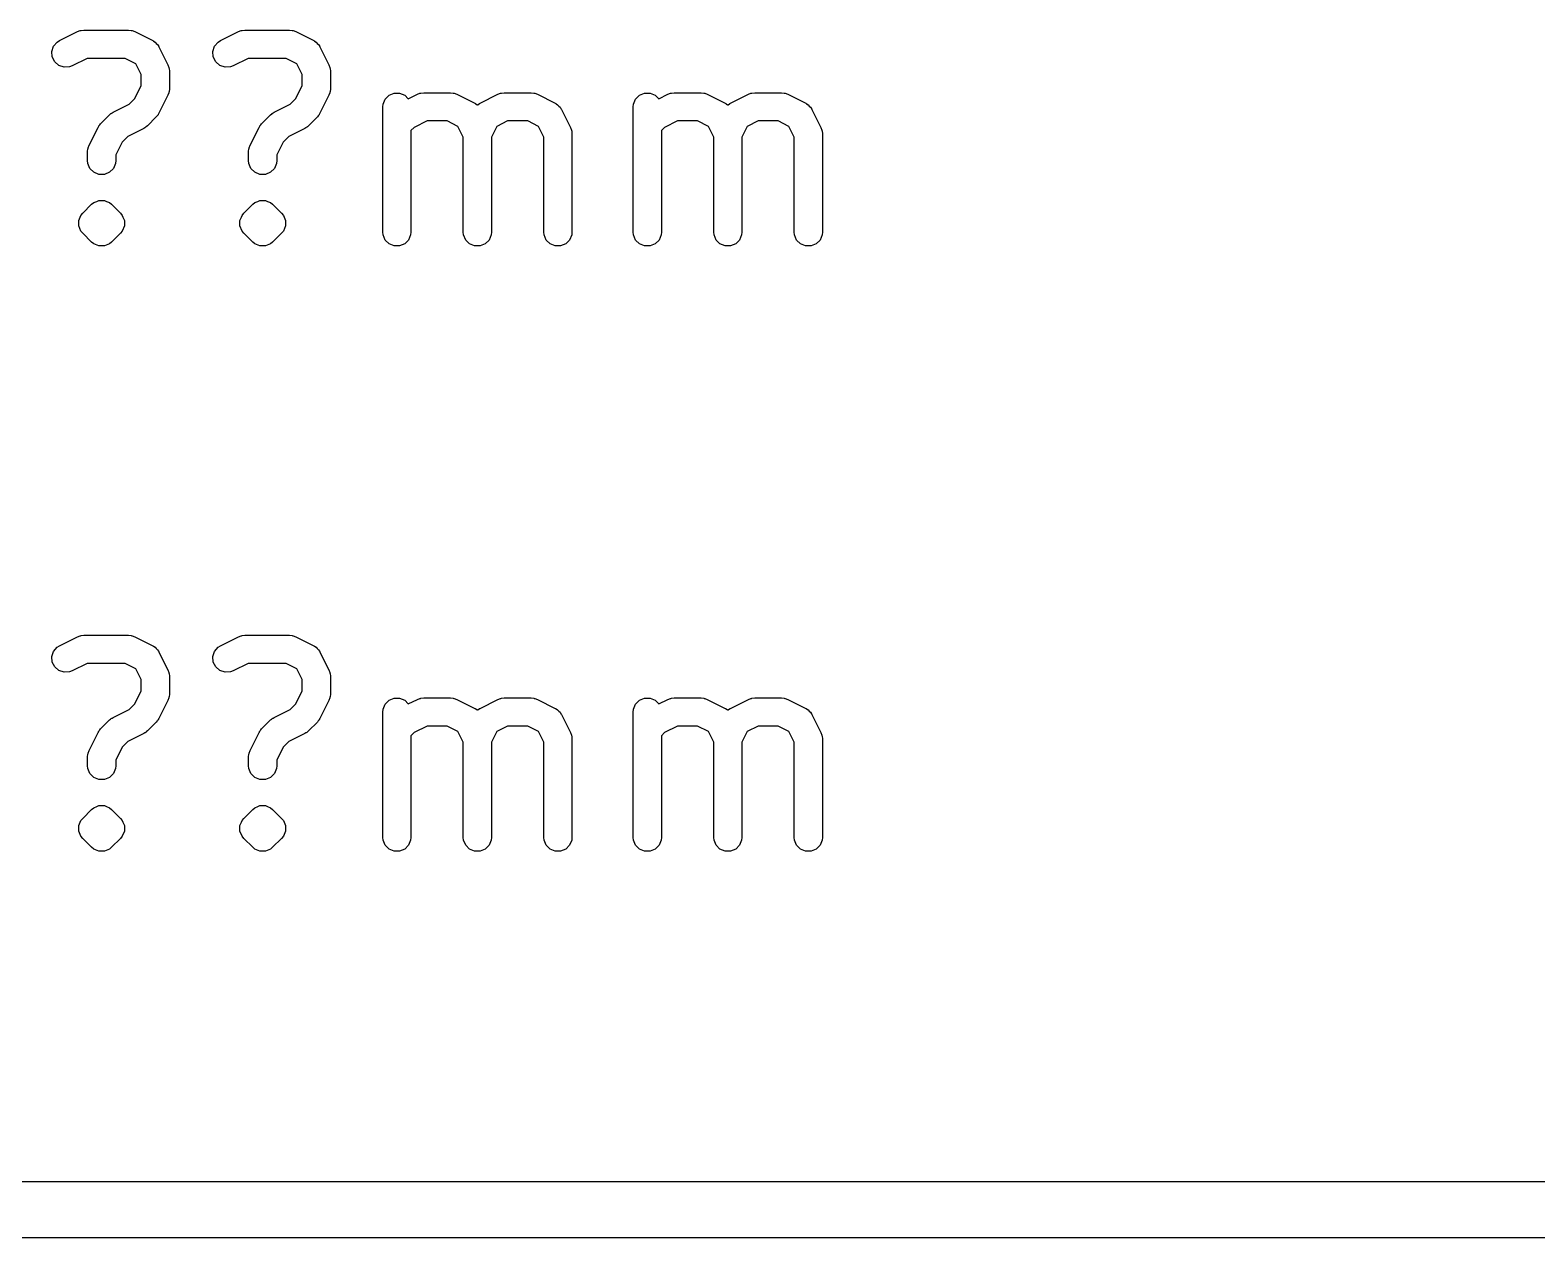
# Model space of a CAD drawing. Extents: x -2.5 to 14, y -2.7 to -1.2.
# Drawn here: x -1.8206 to -1.5049, y -2.6969 to -2.4439 of the extents above; entities that cross this region are included whole.
import ezdxf

# ---------------------------------------------------------------- set-up
doc = ezdxf.new("R2010")
doc.units = 0
doc.header["$MEASUREMENT"] = 0
doc.layers.add('BLACK', color=7, linetype='CONTINUOUS')

msp = doc.modelspace()

# ---------------------------------------------------------------- linework, layer by layer
at = {"layer": 'BLACK', "linetype": 'CONTINUOUS'}
for p, q in [((-1.81071, -2.44417), (-1.81017, -2.44396)), ((-1.81017, -2.44396), (-1.81006, -2.44395)), ((-1.81006, -2.44395), (-1.80996, -2.44391)), ((-1.80996, -2.44391), (-1.80939, -2.44386)), ((-1.80939, -2.44386), (-1.80001, -2.44386)), ((-1.80001, -2.44386), (-1.79944, -2.44391)), ((-1.79944, -2.44391), (-1.79934, -2.44395)), ((-1.79934, -2.44395), (-1.79923, -2.44396)), ((-1.79923, -2.44396), (-1.79869, -2.44417)), ((-1.77696, -2.44417), (-1.77642, -2.44396)), ((-1.77642, -2.44396), (-1.77632, -2.44395)), ((-1.77632, -2.44395), (-1.77622, -2.44391)), ((-1.77622, -2.44391), (-1.77564, -2.44386)), ((-1.77564, -2.44386), (-1.76627, -2.44386)), ((-1.76627, -2.44386), (-1.76569, -2.44391)), ((-1.76569, -2.44391), (-1.76559, -2.44395)), ((-1.76559, -2.44395), (-1.76549, -2.44396)), ((-1.76549, -2.44396), (-1.76495, -2.44417)), ((-1.8157, -2.44722), (-1.81495, -2.44635)), ((-1.81495, -2.44635), (-1.81446, -2.44604)), ((-1.81446, -2.44604), (-1.81071, -2.44417)), ((-1.79869, -2.44417), (-1.79494, -2.44604)), ((-1.79494, -2.44604), (-1.79485, -2.4461)), ((-1.79485, -2.4461), (-1.7948, -2.44612)), ((-1.7948, -2.44612), (-1.79475, -2.44617)), ((-1.79475, -2.44617), (-1.79445, -2.44635)), ((-1.79445, -2.44635), (-1.79421, -2.44663)), ((-1.79421, -2.44663), (-1.79393, -2.44687)), ((-1.79393, -2.44687), (-1.79375, -2.44716)), ((-1.79375, -2.44716), (-1.7937, -2.44722)), ((-1.78196, -2.44722), (-1.7812, -2.44635)), ((-1.7812, -2.44635), (-1.78071, -2.44604)), ((-1.78071, -2.44604), (-1.77696, -2.44417)), ((-1.76495, -2.44417), (-1.7612, -2.44604)), ((-1.7612, -2.44604), (-1.7611, -2.4461)), ((-1.7611, -2.4461), (-1.76106, -2.44612)), ((-1.76106, -2.44612), (-1.761, -2.44617)), ((-1.761, -2.44617), (-1.76071, -2.44635)), ((-1.76071, -2.44635), (-1.76047, -2.44663)), ((-1.76047, -2.44663), (-1.76019, -2.44687)), ((-1.76019, -2.44687), (-1.76, -2.44716)), ((-1.76, -2.44716), (-1.75995, -2.44722)), ((-1.81607, -2.44831), (-1.8157, -2.44722)), ((-1.81599, -2.44946), (-1.81607, -2.44831)), ((-1.81547, -2.45049), (-1.81599, -2.44946)), ((-1.80869, -2.44976), (-1.81182, -2.45132)), ((-1.80071, -2.44976), (-1.80869, -2.44976)), ((-1.79847, -2.45088), (-1.80071, -2.44976)), ((-1.7937, -2.44722), (-1.79368, -2.44727)), ((-1.79368, -2.44727), (-1.79362, -2.44736)), ((-1.79362, -2.44736), (-1.79175, -2.45111)), ((-1.78232, -2.44831), (-1.78196, -2.44722)), ((-1.78224, -2.44946), (-1.78232, -2.44831)), ((-1.78172, -2.45049), (-1.78224, -2.44946)), ((-1.77495, -2.44976), (-1.77807, -2.45132)), ((-1.76697, -2.44976), (-1.77495, -2.44976)), ((-1.76472, -2.45088), (-1.76697, -2.44976)), ((-1.75995, -2.44722), (-1.75994, -2.44727)), ((-1.75994, -2.44727), (-1.75988, -2.44736)), ((-1.75988, -2.44736), (-1.758, -2.45111)), ((-1.8146, -2.45125), (-1.81547, -2.45049)), ((-1.81351, -2.45161), (-1.8146, -2.45125)), ((-1.81236, -2.45153), (-1.81351, -2.45161)), ((-1.81182, -2.45132), (-1.81236, -2.45153)), ((-1.79734, -2.45313), (-1.79847, -2.45088)), ((-1.79734, -2.45548), (-1.79734, -2.45313)), ((-1.79175, -2.45111), (-1.79154, -2.45165)), ((-1.79154, -2.45165), (-1.79153, -2.45176)), ((-1.79153, -2.45176), (-1.79149, -2.45186)), ((-1.79149, -2.45186), (-1.79144, -2.45243)), ((-1.79144, -2.45243), (-1.79144, -2.45618)), ((-1.78085, -2.45125), (-1.78172, -2.45049)), ((-1.77976, -2.45161), (-1.78085, -2.45125)), ((-1.77861, -2.45153), (-1.77976, -2.45161)), ((-1.77807, -2.45132), (-1.77861, -2.45153)), ((-1.7636, -2.45313), (-1.76472, -2.45088)), ((-1.7636, -2.45548), (-1.7636, -2.45313)), ((-1.758, -2.45111), (-1.7578, -2.45165)), ((-1.7578, -2.45165), (-1.75779, -2.45176)), ((-1.75779, -2.45176), (-1.75775, -2.45186)), ((-1.75775, -2.45186), (-1.75769, -2.45243)), ((-1.75769, -2.45243), (-1.75769, -2.45618)), ((-1.79869, -2.45818), (-1.79734, -2.45548)), ((-1.79144, -2.45618), (-1.79149, -2.45676)), ((-1.76495, -2.45818), (-1.7636, -2.45548)), ((-1.75769, -2.45618), (-1.75775, -2.45676)), ((-1.80321, -2.46104), (-1.79989, -2.45938)), ((-1.79989, -2.45938), (-1.79869, -2.45818)), ((-1.79175, -2.4575), (-1.79362, -2.46125)), ((-1.79154, -2.45696), (-1.79175, -2.4575)), ((-1.79153, -2.45686), (-1.79154, -2.45696)), ((-1.79149, -2.45676), (-1.79153, -2.45686)), ((-1.76946, -2.46104), (-1.76614, -2.45938)), ((-1.76614, -2.45938), (-1.76495, -2.45818)), ((-1.758, -2.4575), (-1.75988, -2.46125)), ((-1.7578, -2.45696), (-1.758, -2.4575)), ((-1.75779, -2.45686), (-1.7578, -2.45696)), ((-1.75775, -2.45676), (-1.75779, -2.45686)), ((-1.74672, -2.45993), (-1.74667, -2.45936)), ((-1.74667, -2.45936), (-1.74623, -2.45829)), ((-1.74623, -2.45829), (-1.74541, -2.45748)), ((-1.74541, -2.45748), (-1.74435, -2.45704)), ((-1.74435, -2.45704), (-1.7432, -2.45704)), ((-1.7432, -2.45704), (-1.74213, -2.45748)), ((-1.74213, -2.45748), (-1.74137, -2.45824)), ((-1.74137, -2.45824), (-1.73947, -2.45729)), ((-1.73947, -2.45729), (-1.73893, -2.45708)), ((-1.73893, -2.45708), (-1.73882, -2.45708)), ((-1.73882, -2.45708), (-1.73872, -2.45704)), ((-1.73872, -2.45704), (-1.73815, -2.45698)), ((-1.73815, -2.45698), (-1.73252, -2.45698)), ((-1.73252, -2.45698), (-1.73195, -2.45704)), ((-1.73195, -2.45704), (-1.73185, -2.45708)), ((-1.73185, -2.45708), (-1.73174, -2.45708)), ((-1.73174, -2.45708), (-1.7312, -2.45729)), ((-1.7312, -2.45729), (-1.72745, -2.45917)), ((-1.72745, -2.45917), (-1.72736, -2.45923)), ((-1.72736, -2.45923), (-1.72731, -2.45924)), ((-1.72731, -2.45924), (-1.72725, -2.45929)), ((-1.72725, -2.45929), (-1.72696, -2.45947)), ((-1.72696, -2.45947), (-1.7269, -2.45955)), ((-1.7269, -2.45955), (-1.72683, -2.45947)), ((-1.72683, -2.45947), (-1.72654, -2.45929)), ((-1.72654, -2.45929), (-1.72649, -2.45924)), ((-1.72649, -2.45924), (-1.72644, -2.45923)), ((-1.72644, -2.45923), (-1.72634, -2.45917)), ((-1.72634, -2.45917), (-1.72259, -2.45729)), ((-1.72259, -2.45729), (-1.72205, -2.45708)), ((-1.72205, -2.45708), (-1.72195, -2.45708)), ((-1.72195, -2.45708), (-1.72185, -2.45704)), ((-1.72185, -2.45704), (-1.72127, -2.45698)), ((-1.72127, -2.45698), (-1.71565, -2.45698)), ((-1.71565, -2.45698), (-1.71507, -2.45704)), ((-1.71507, -2.45704), (-1.71498, -2.45708)), ((-1.71498, -2.45708), (-1.71487, -2.45708)), ((-1.71487, -2.45708), (-1.71433, -2.45729)), ((-1.71433, -2.45729), (-1.71058, -2.45917)), ((-1.71058, -2.45917), (-1.71048, -2.45923)), ((-1.71048, -2.45923), (-1.71044, -2.45924)), ((-1.71044, -2.45924), (-1.71038, -2.45929)), ((-1.71038, -2.45929), (-1.71009, -2.45947)), ((-1.71009, -2.45947), (-1.70985, -2.45975)), ((-1.70985, -2.45975), (-1.70957, -2.46)), ((-1.69423, -2.45993), (-1.69417, -2.45936)), ((-1.69417, -2.45936), (-1.69373, -2.45829)), ((-1.69373, -2.45829), (-1.69292, -2.45748)), ((-1.69292, -2.45748), (-1.69185, -2.45704)), ((-1.69185, -2.45704), (-1.6907, -2.45704)), ((-1.6907, -2.45704), (-1.68964, -2.45748)), ((-1.68964, -2.45748), (-1.68887, -2.45824)), ((-1.68887, -2.45824), (-1.68697, -2.45729)), ((-1.68697, -2.45729), (-1.68643, -2.45708)), ((-1.68643, -2.45708), (-1.68633, -2.45708)), ((-1.68633, -2.45708), (-1.68623, -2.45704)), ((-1.68623, -2.45704), (-1.68565, -2.45698)), ((-1.68565, -2.45698), (-1.68003, -2.45698)), ((-1.68003, -2.45698), (-1.67945, -2.45704)), ((-1.67945, -2.45704), (-1.67936, -2.45708)), ((-1.67936, -2.45708), (-1.67925, -2.45708)), ((-1.67925, -2.45708), (-1.67871, -2.45729)), ((-1.67871, -2.45729), (-1.67496, -2.45917)), ((-1.67496, -2.45917), (-1.67486, -2.45923)), ((-1.67486, -2.45923), (-1.67482, -2.45924)), ((-1.67482, -2.45924), (-1.67476, -2.45929)), ((-1.67476, -2.45929), (-1.67447, -2.45947)), ((-1.67447, -2.45947), (-1.6744, -2.45955)), ((-1.6744, -2.45955), (-1.67434, -2.45947)), ((-1.67434, -2.45947), (-1.67405, -2.45929)), ((-1.67405, -2.45929), (-1.67399, -2.45924)), ((-1.67399, -2.45924), (-1.67395, -2.45923)), ((-1.67395, -2.45923), (-1.67385, -2.45917)), ((-1.67385, -2.45917), (-1.6701, -2.45729)), ((-1.6701, -2.45729), (-1.66956, -2.45708)), ((-1.66956, -2.45708), (-1.66945, -2.45708)), ((-1.66945, -2.45708), (-1.66936, -2.45704)), ((-1.66936, -2.45704), (-1.66878, -2.45698)), ((-1.66878, -2.45698), (-1.66316, -2.45698)), ((-1.66316, -2.45698), (-1.66258, -2.45704)), ((-1.66258, -2.45704), (-1.66248, -2.45708)), ((-1.66248, -2.45708), (-1.66238, -2.45708)), ((-1.66238, -2.45708), (-1.66184, -2.45729)), ((-1.66184, -2.45729), (-1.65809, -2.45917)), ((-1.65809, -2.45917), (-1.65799, -2.45923)), ((-1.65799, -2.45923), (-1.65794, -2.45924)), ((-1.65794, -2.45924), (-1.65789, -2.45929)), ((-1.65789, -2.45929), (-1.6576, -2.45947)), ((-1.6576, -2.45947), (-1.65735, -2.45975)), ((-1.65735, -2.45975), (-1.65707, -2.46)), ((-1.80585, -2.46347), (-1.80398, -2.46159)), ((-1.80398, -2.46159), (-1.80375, -2.46141)), ((-1.80375, -2.46141), (-1.8037, -2.46135)), ((-1.8037, -2.46135), (-1.80361, -2.46129)), ((-1.80361, -2.46129), (-1.80353, -2.46123)), ((-1.80353, -2.46123), (-1.80346, -2.4612)), ((-1.80346, -2.4612), (-1.80321, -2.46104)), ((-1.79418, -2.46202), (-1.79605, -2.46389)), ((-1.79399, -2.46179), (-1.79418, -2.46202)), ((-1.79393, -2.46174), (-1.79399, -2.46179)), ((-1.79388, -2.46165), (-1.79393, -2.46174)), ((-1.79381, -2.46157), (-1.79388, -2.46165)), ((-1.79378, -2.4615), (-1.79381, -2.46157)), ((-1.79362, -2.46125), (-1.79378, -2.4615)), ((-1.77211, -2.46347), (-1.77023, -2.46159)), ((-1.77023, -2.46159), (-1.77, -2.46141)), ((-1.77, -2.46141), (-1.76995, -2.46135)), ((-1.76995, -2.46135), (-1.76986, -2.46129)), ((-1.76986, -2.46129), (-1.76978, -2.46123)), ((-1.76978, -2.46123), (-1.76971, -2.4612)), ((-1.76971, -2.4612), (-1.76946, -2.46104)), ((-1.76043, -2.46202), (-1.76231, -2.46389)), ((-1.76025, -2.46179), (-1.76043, -2.46202)), ((-1.76019, -2.46174), (-1.76025, -2.46179)), ((-1.76013, -2.46165), (-1.76019, -2.46174)), ((-1.76006, -2.46157), (-1.76013, -2.46165)), ((-1.76003, -2.4615), (-1.76006, -2.46157)), ((-1.75988, -2.46125), (-1.76003, -2.4615)), ((-1.74672, -2.48618), (-1.74672, -2.45993)), ((-1.73745, -2.46288), (-1.74015, -2.46423)), ((-1.73322, -2.46288), (-1.73745, -2.46288)), ((-1.73097, -2.46401), (-1.73322, -2.46288)), ((-1.72058, -2.46288), (-1.72282, -2.46401)), ((-1.71635, -2.46288), (-1.72058, -2.46288)), ((-1.7141, -2.46401), (-1.71635, -2.46288)), ((-1.70957, -2.46), (-1.70938, -2.46029)), ((-1.70938, -2.46029), (-1.70934, -2.46034)), ((-1.70934, -2.46034), (-1.70932, -2.46039)), ((-1.70932, -2.46039), (-1.70926, -2.46049)), ((-1.70926, -2.46049), (-1.70738, -2.46424)), ((-1.69423, -2.48618), (-1.69423, -2.45993)), ((-1.68496, -2.46288), (-1.68765, -2.46423)), ((-1.68073, -2.46288), (-1.68496, -2.46288)), ((-1.67848, -2.46401), (-1.68073, -2.46288)), ((-1.66808, -2.46288), (-1.67033, -2.46401)), ((-1.66385, -2.46288), (-1.66808, -2.46288)), ((-1.66161, -2.46401), (-1.66385, -2.46288)), ((-1.65707, -2.46), (-1.65689, -2.46029)), ((-1.65689, -2.46029), (-1.65684, -2.46034)), ((-1.65684, -2.46034), (-1.65683, -2.46039)), ((-1.65683, -2.46039), (-1.65677, -2.46049)), ((-1.65677, -2.46049), (-1.65489, -2.46424)), ((-1.80828, -2.46798), (-1.8064, -2.46424)), ((-1.8064, -2.46424), (-1.80625, -2.46399)), ((-1.80625, -2.46399), (-1.80622, -2.46392)), ((-1.80622, -2.46392), (-1.80615, -2.46383)), ((-1.80615, -2.46383), (-1.8061, -2.46375)), ((-1.8061, -2.46375), (-1.80604, -2.46369)), ((-1.80604, -2.46369), (-1.80585, -2.46347)), ((-1.80014, -2.46611), (-1.80134, -2.4673)), ((-1.79682, -2.46445), (-1.80014, -2.46611)), ((-1.79657, -2.46429), (-1.79682, -2.46445)), ((-1.7965, -2.46426), (-1.79657, -2.46429)), ((-1.79642, -2.46419), (-1.7965, -2.46426)), ((-1.79633, -2.46414), (-1.79642, -2.46419)), ((-1.79628, -2.46408), (-1.79633, -2.46414)), ((-1.79605, -2.46389), (-1.79628, -2.46408)), ((-1.77453, -2.46798), (-1.77266, -2.46424)), ((-1.77266, -2.46424), (-1.7725, -2.46399)), ((-1.7725, -2.46399), (-1.77247, -2.46392)), ((-1.77247, -2.46392), (-1.77241, -2.46383)), ((-1.77241, -2.46383), (-1.77235, -2.46375)), ((-1.77235, -2.46375), (-1.77229, -2.46369)), ((-1.77229, -2.46369), (-1.77211, -2.46347)), ((-1.76639, -2.46611), (-1.76759, -2.4673)), ((-1.76307, -2.46445), (-1.76639, -2.46611)), ((-1.76283, -2.46429), (-1.76307, -2.46445)), ((-1.76275, -2.46426), (-1.76283, -2.46429)), ((-1.76267, -2.46419), (-1.76275, -2.46426)), ((-1.76258, -2.46414), (-1.76267, -2.46419)), ((-1.76253, -2.46408), (-1.76258, -2.46414)), ((-1.76231, -2.46389), (-1.76253, -2.46408)), ((-1.74015, -2.46423), (-1.74082, -2.4649)), ((-1.74082, -2.4649), (-1.74082, -2.48618)), ((-1.72985, -2.46625), (-1.73097, -2.46401)), ((-1.72282, -2.46401), (-1.72395, -2.46625)), ((-1.71298, -2.46625), (-1.7141, -2.46401)), ((-1.70738, -2.46424), (-1.70718, -2.46478)), ((-1.70718, -2.46478), (-1.70717, -2.46488)), ((-1.70717, -2.46488), (-1.70713, -2.46498)), ((-1.70713, -2.46498), (-1.70707, -2.46556)), ((-1.70707, -2.46556), (-1.70707, -2.48618)), ((-1.68765, -2.46423), (-1.68833, -2.4649)), ((-1.68833, -2.4649), (-1.68833, -2.48618)), ((-1.67736, -2.46625), (-1.67848, -2.46401)), ((-1.67033, -2.46401), (-1.67145, -2.46625)), ((-1.66048, -2.46625), (-1.66161, -2.46401)), ((-1.65489, -2.46424), (-1.65468, -2.46478)), ((-1.65468, -2.46478), (-1.65468, -2.46488)), ((-1.65468, -2.46488), (-1.65464, -2.46498)), ((-1.65464, -2.46498), (-1.65458, -2.46556)), ((-1.65458, -2.46556), (-1.65458, -2.48618)), ((-1.80859, -2.46931), (-1.80853, -2.46873)), ((-1.80853, -2.46873), (-1.80849, -2.46863)), ((-1.80849, -2.46853), (-1.80828, -2.46798)), ((-1.80849, -2.46863), (-1.80849, -2.46853)), ((-1.80134, -2.4673), (-1.80269, -2.47)), ((-1.77485, -2.46931), (-1.77479, -2.46873)), ((-1.77479, -2.46873), (-1.77475, -2.46863)), ((-1.77475, -2.46863), (-1.77474, -2.46853)), ((-1.77474, -2.46853), (-1.77453, -2.46798)), ((-1.76759, -2.4673), (-1.76894, -2.47)), ((-1.72985, -2.48618), (-1.72985, -2.46625)), ((-1.72395, -2.46625), (-1.72395, -2.48618)), ((-1.71298, -2.48618), (-1.71298, -2.46625)), ((-1.67736, -2.48618), (-1.67736, -2.46625)), ((-1.67145, -2.46625), (-1.67145, -2.48618)), ((-1.66048, -2.48618), (-1.66048, -2.46625)), ((-1.80859, -2.47118), (-1.80859, -2.46931)), ((-1.80853, -2.47176), (-1.80859, -2.47118)), ((-1.80809, -2.47282), (-1.80853, -2.47176)), ((-1.80274, -2.47176), (-1.80318, -2.47282)), ((-1.80269, -2.47118), (-1.80274, -2.47176)), ((-1.80269, -2.47), (-1.80269, -2.47118)), ((-1.77485, -2.47118), (-1.77485, -2.46931)), ((-1.77479, -2.47176), (-1.77485, -2.47118)), ((-1.77435, -2.47282), (-1.77479, -2.47176)), ((-1.769, -2.47176), (-1.76944, -2.47282)), ((-1.76894, -2.47118), (-1.769, -2.47176)), ((-1.76894, -2.47), (-1.76894, -2.47118)), ((-1.80728, -2.47364), (-1.80809, -2.47282)), ((-1.80621, -2.47408), (-1.80728, -2.47364)), ((-1.80506, -2.47408), (-1.80621, -2.47408)), ((-1.804, -2.47364), (-1.80506, -2.47408)), ((-1.80318, -2.47282), (-1.804, -2.47364)), ((-1.77353, -2.47364), (-1.77435, -2.47282)), ((-1.77247, -2.47408), (-1.77353, -2.47364)), ((-1.77132, -2.47408), (-1.77247, -2.47408)), ((-1.77025, -2.47364), (-1.77132, -2.47408)), ((-1.76944, -2.47282), (-1.77025, -2.47364)), ((-1.8096, -2.48222), (-1.80773, -2.48034)), ((-1.80773, -2.48034), (-1.80728, -2.47997)), ((-1.80728, -2.47997), (-1.80666, -2.47972)), ((-1.80728, -2.47997), (-1.80728, -2.47997)), ((-1.80666, -2.47972), (-1.80621, -2.47953)), ((-1.80621, -2.47953), (-1.80506, -2.47953)), ((-1.80506, -2.47953), (-1.80506, -2.47953)), ((-1.80506, -2.47953), (-1.80462, -2.47972)), ((-1.80462, -2.47972), (-1.804, -2.47997)), ((-1.804, -2.47997), (-1.804, -2.47997)), ((-1.804, -2.47997), (-1.80355, -2.48034)), ((-1.80355, -2.48034), (-1.80168, -2.48222)), ((-1.77586, -2.48222), (-1.77398, -2.48034)), ((-1.77398, -2.48034), (-1.77353, -2.47997)), ((-1.77353, -2.47997), (-1.77291, -2.47972)), ((-1.77353, -2.47997), (-1.77353, -2.47997)), ((-1.77291, -2.47972), (-1.77247, -2.47953)), ((-1.77247, -2.47953), (-1.77132, -2.47953)), ((-1.77132, -2.47953), (-1.77132, -2.47953)), ((-1.77132, -2.47953), (-1.77088, -2.47972)), ((-1.77088, -2.47972), (-1.77025, -2.47997)), ((-1.77025, -2.47997), (-1.77025, -2.47997)), ((-1.77025, -2.47997), (-1.7698, -2.48034)), ((-1.7698, -2.48034), (-1.76793, -2.48222)), ((-1.81041, -2.48373), (-1.81011, -2.483)), ((-1.81041, -2.48488), (-1.81041, -2.48373)), ((-1.80997, -2.48594), (-1.81041, -2.48488)), ((-1.81011, -2.483), (-1.80997, -2.48266)), ((-1.80997, -2.48266), (-1.8096, -2.48222)), ((-1.80168, -2.48222), (-1.80131, -2.48266)), ((-1.80131, -2.48266), (-1.80117, -2.483)), ((-1.80087, -2.48488), (-1.80131, -2.48594)), ((-1.80117, -2.483), (-1.80087, -2.48373)), ((-1.80087, -2.48373), (-1.80087, -2.48488)), ((-1.77666, -2.48373), (-1.77636, -2.483)), ((-1.77666, -2.48488), (-1.77666, -2.48373)), ((-1.77622, -2.48594), (-1.77666, -2.48488)), ((-1.77636, -2.483), (-1.77622, -2.48266)), ((-1.77622, -2.48266), (-1.77586, -2.48222)), ((-1.76793, -2.48222), (-1.76756, -2.48266)), ((-1.76756, -2.48266), (-1.76742, -2.483)), ((-1.76712, -2.48488), (-1.76756, -2.48594)), ((-1.76742, -2.483), (-1.76712, -2.48373)), ((-1.76712, -2.48373), (-1.76712, -2.48488)), ((-1.8096, -2.48639), (-1.80997, -2.48594)), ((-1.80773, -2.48827), (-1.8096, -2.48639)), ((-1.80168, -2.48639), (-1.80355, -2.48827)), ((-1.80131, -2.48594), (-1.80168, -2.48639)), ((-1.77586, -2.48639), (-1.77622, -2.48594)), ((-1.77398, -2.48827), (-1.77586, -2.48639)), ((-1.76793, -2.48639), (-1.7698, -2.48827)), ((-1.76756, -2.48594), (-1.76793, -2.48639)), ((-1.74667, -2.48675), (-1.74672, -2.48618)), ((-1.74623, -2.48782), (-1.74667, -2.48675)), ((-1.74541, -2.48863), (-1.74623, -2.48782)), ((-1.74132, -2.48782), (-1.74213, -2.48863)), ((-1.74088, -2.48675), (-1.74132, -2.48782)), ((-1.74082, -2.48618), (-1.74088, -2.48675)), ((-1.72979, -2.48675), (-1.72985, -2.48618)), ((-1.72935, -2.48782), (-1.72979, -2.48675)), ((-1.72854, -2.48863), (-1.72935, -2.48782)), ((-1.72444, -2.48782), (-1.72526, -2.48863)), ((-1.724, -2.48675), (-1.72444, -2.48782)), ((-1.72395, -2.48618), (-1.724, -2.48675)), ((-1.71292, -2.48675), (-1.71298, -2.48618)), ((-1.71248, -2.48782), (-1.71292, -2.48675)), ((-1.71167, -2.48863), (-1.71248, -2.48782)), ((-1.70757, -2.48782), (-1.70839, -2.48863)), ((-1.70713, -2.48675), (-1.70757, -2.48782)), ((-1.70707, -2.48618), (-1.70713, -2.48675)), ((-1.69417, -2.48675), (-1.69423, -2.48618)), ((-1.69373, -2.48782), (-1.69417, -2.48675)), ((-1.69292, -2.48863), (-1.69373, -2.48782)), ((-1.68882, -2.48782), (-1.68964, -2.48863)), ((-1.68838, -2.48675), (-1.68882, -2.48782)), ((-1.68833, -2.48618), (-1.68838, -2.48675)), ((-1.6773, -2.48675), (-1.67736, -2.48618)), ((-1.67686, -2.48782), (-1.6773, -2.48675)), ((-1.67605, -2.48863), (-1.67686, -2.48782)), ((-1.67195, -2.48782), (-1.67276, -2.48863)), ((-1.67151, -2.48675), (-1.67195, -2.48782)), ((-1.67145, -2.48618), (-1.67151, -2.48675)), ((-1.66043, -2.48675), (-1.66048, -2.48618)), ((-1.65999, -2.48782), (-1.66043, -2.48675)), ((-1.65917, -2.48863), (-1.65999, -2.48782)), ((-1.65508, -2.48782), (-1.65589, -2.48863)), ((-1.65464, -2.48675), (-1.65508, -2.48782)), ((-1.65458, -2.48618), (-1.65464, -2.48675)), ((-1.80728, -2.48863), (-1.80773, -2.48827)), ((-1.80621, -2.48907), (-1.80728, -2.48863)), ((-1.80506, -2.48907), (-1.80621, -2.48907)), ((-1.80621, -2.48907), (-1.80621, -2.48907)), ((-1.804, -2.48863), (-1.80506, -2.48907)), ((-1.80506, -2.48907), (-1.80506, -2.48907)), ((-1.80355, -2.48827), (-1.804, -2.48863)), ((-1.77353, -2.48863), (-1.77398, -2.48827)), ((-1.77247, -2.48907), (-1.77353, -2.48863)), ((-1.77132, -2.48907), (-1.77247, -2.48907)), ((-1.77247, -2.48907), (-1.77247, -2.48907)), ((-1.77025, -2.48863), (-1.77132, -2.48907)), ((-1.77132, -2.48907), (-1.77132, -2.48907)), ((-1.7698, -2.48827), (-1.77025, -2.48863)), ((-1.74435, -2.48907), (-1.74541, -2.48863)), ((-1.7432, -2.48907), (-1.74435, -2.48907)), ((-1.74213, -2.48863), (-1.7432, -2.48907)), ((-1.72747, -2.48907), (-1.72854, -2.48863)), ((-1.72632, -2.48907), (-1.72747, -2.48907)), ((-1.72526, -2.48863), (-1.72632, -2.48907)), ((-1.7106, -2.48907), (-1.71167, -2.48863)), ((-1.70945, -2.48907), (-1.7106, -2.48907)), ((-1.70839, -2.48863), (-1.70945, -2.48907)), ((-1.69185, -2.48907), (-1.69292, -2.48863)), ((-1.6907, -2.48907), (-1.69185, -2.48907)), ((-1.68964, -2.48863), (-1.6907, -2.48907)), ((-1.67498, -2.48907), (-1.67605, -2.48863)), ((-1.67383, -2.48907), (-1.67498, -2.48907)), ((-1.67276, -2.48863), (-1.67383, -2.48907)), ((-1.65811, -2.48907), (-1.65917, -2.48863)), ((-1.65696, -2.48907), (-1.65811, -2.48907)), ((-1.65589, -2.48863), (-1.65696, -2.48907)), ((-1.8157, -2.57399), (-1.81495, -2.57312)), ((-1.81495, -2.57312), (-1.81446, -2.57281)), ((-1.81446, -2.57281), (-1.81071, -2.57093)), ((-1.81071, -2.57093), (-1.81017, -2.57073)), ((-1.81017, -2.57073), (-1.81006, -2.57072)), ((-1.81006, -2.57072), (-1.80996, -2.57068)), ((-1.80996, -2.57068), (-1.80939, -2.57062)), ((-1.80939, -2.57062), (-1.80001, -2.57062)), ((-1.80001, -2.57062), (-1.79944, -2.57068)), ((-1.79944, -2.57068), (-1.79934, -2.57072)), ((-1.79934, -2.57072), (-1.79923, -2.57073)), ((-1.79923, -2.57073), (-1.79869, -2.57093)), ((-1.79869, -2.57093), (-1.79494, -2.57281)), ((-1.79494, -2.57281), (-1.79485, -2.57287)), ((-1.79485, -2.57287), (-1.7948, -2.57288)), ((-1.7948, -2.57288), (-1.79475, -2.57293)), ((-1.79475, -2.57293), (-1.79445, -2.57312)), ((-1.79445, -2.57312), (-1.79421, -2.5734)), ((-1.79421, -2.5734), (-1.79393, -2.57364)), ((-1.78196, -2.57399), (-1.7812, -2.57312)), ((-1.7812, -2.57312), (-1.78071, -2.57281)), ((-1.78071, -2.57281), (-1.77696, -2.57093)), ((-1.77696, -2.57093), (-1.77642, -2.57073)), ((-1.77642, -2.57073), (-1.77632, -2.57072)), ((-1.77632, -2.57072), (-1.77622, -2.57068)), ((-1.77622, -2.57068), (-1.77564, -2.57062)), ((-1.77564, -2.57062), (-1.76627, -2.57062)), ((-1.76627, -2.57062), (-1.76569, -2.57068)), ((-1.76569, -2.57068), (-1.76559, -2.57072)), ((-1.76559, -2.57072), (-1.76549, -2.57073)), ((-1.76549, -2.57073), (-1.76495, -2.57093)), ((-1.76495, -2.57093), (-1.7612, -2.57281)), ((-1.7612, -2.57281), (-1.7611, -2.57287)), ((-1.7611, -2.57287), (-1.76106, -2.57288)), ((-1.76106, -2.57288), (-1.761, -2.57293)), ((-1.761, -2.57293), (-1.76071, -2.57312)), ((-1.76071, -2.57312), (-1.76047, -2.5734)), ((-1.76047, -2.5734), (-1.76019, -2.57364)), ((-1.81607, -2.57508), (-1.8157, -2.57399)), ((-1.81599, -2.57623), (-1.81607, -2.57508)), ((-1.81547, -2.57726), (-1.81599, -2.57623)), ((-1.80869, -2.57653), (-1.81182, -2.57809)), ((-1.80071, -2.57653), (-1.80869, -2.57653)), ((-1.79847, -2.57765), (-1.80071, -2.57653)), ((-1.79393, -2.57364), (-1.79375, -2.57393)), ((-1.79375, -2.57393), (-1.7937, -2.57399)), ((-1.7937, -2.57399), (-1.79368, -2.57403)), ((-1.79368, -2.57403), (-1.79362, -2.57413)), ((-1.79362, -2.57413), (-1.79175, -2.57788)), ((-1.78232, -2.57508), (-1.78196, -2.57399)), ((-1.78224, -2.57623), (-1.78232, -2.57508)), ((-1.78172, -2.57726), (-1.78224, -2.57623)), ((-1.77495, -2.57653), (-1.77807, -2.57809)), ((-1.76697, -2.57653), (-1.77495, -2.57653)), ((-1.76472, -2.57765), (-1.76697, -2.57653)), ((-1.76019, -2.57364), (-1.76, -2.57393)), ((-1.76, -2.57393), (-1.75995, -2.57399)), ((-1.75995, -2.57399), (-1.75994, -2.57403)), ((-1.75994, -2.57403), (-1.75988, -2.57413)), ((-1.75988, -2.57413), (-1.758, -2.57788)), ((-1.8146, -2.57802), (-1.81547, -2.57726)), ((-1.81351, -2.57838), (-1.8146, -2.57802)), ((-1.81236, -2.5783), (-1.81351, -2.57838)), ((-1.81182, -2.57809), (-1.81236, -2.5783)), ((-1.79734, -2.5799), (-1.79847, -2.57765)), ((-1.79175, -2.57788), (-1.79154, -2.57842)), ((-1.79154, -2.57842), (-1.79153, -2.57853)), ((-1.79153, -2.57853), (-1.79149, -2.57862)), ((-1.79149, -2.57862), (-1.79144, -2.5792)), ((-1.79144, -2.5792), (-1.79144, -2.58295)), ((-1.78085, -2.57802), (-1.78172, -2.57726)), ((-1.77976, -2.57838), (-1.78085, -2.57802)), ((-1.77861, -2.5783), (-1.77976, -2.57838)), ((-1.77807, -2.57809), (-1.77861, -2.5783)), ((-1.7636, -2.5799), (-1.76472, -2.57765)), ((-1.758, -2.57788), (-1.7578, -2.57842)), ((-1.7578, -2.57842), (-1.75779, -2.57853)), ((-1.75779, -2.57853), (-1.75775, -2.57862)), ((-1.75775, -2.57862), (-1.75769, -2.5792)), ((-1.75769, -2.5792), (-1.75769, -2.58295)), ((-1.79869, -2.58495), (-1.79734, -2.58225)), ((-1.79734, -2.58225), (-1.79734, -2.5799)), ((-1.79144, -2.58295), (-1.79149, -2.58353)), ((-1.76495, -2.58495), (-1.7636, -2.58225)), ((-1.7636, -2.58225), (-1.7636, -2.5799)), ((-1.75769, -2.58295), (-1.75775, -2.58353)), ((-1.79989, -2.58615), (-1.79869, -2.58495)), ((-1.79175, -2.58427), (-1.79362, -2.58802)), ((-1.79154, -2.58373), (-1.79175, -2.58427)), ((-1.79153, -2.58362), (-1.79154, -2.58373)), ((-1.79149, -2.58353), (-1.79153, -2.58362)), ((-1.76614, -2.58615), (-1.76495, -2.58495)), ((-1.758, -2.58427), (-1.75988, -2.58802)), ((-1.7578, -2.58373), (-1.758, -2.58427)), ((-1.75779, -2.58362), (-1.7578, -2.58373)), ((-1.75775, -2.58353), (-1.75779, -2.58362)), ((-1.74672, -2.5867), (-1.74667, -2.58612)), ((-1.74667, -2.58612), (-1.74623, -2.58506)), ((-1.74623, -2.58506), (-1.74541, -2.58424)), ((-1.74541, -2.58424), (-1.74435, -2.5838)), ((-1.74435, -2.5838), (-1.7432, -2.5838)), ((-1.7432, -2.5838), (-1.74213, -2.58424)), ((-1.74213, -2.58424), (-1.74137, -2.58501)), ((-1.74137, -2.58501), (-1.73947, -2.58406)), ((-1.73947, -2.58406), (-1.73893, -2.58385)), ((-1.73893, -2.58385), (-1.73882, -2.58384)), ((-1.73882, -2.58384), (-1.73872, -2.5838)), ((-1.73872, -2.5838), (-1.73815, -2.58375)), ((-1.73815, -2.58375), (-1.73252, -2.58375)), ((-1.73252, -2.58375), (-1.73195, -2.5838)), ((-1.73195, -2.5838), (-1.73185, -2.58384)), ((-1.73185, -2.58384), (-1.73174, -2.58385)), ((-1.73174, -2.58385), (-1.7312, -2.58406)), ((-1.7312, -2.58406), (-1.72745, -2.58593)), ((-1.72745, -2.58593), (-1.72736, -2.58599)), ((-1.72736, -2.58599), (-1.72731, -2.58601)), ((-1.72731, -2.58601), (-1.72725, -2.58606)), ((-1.72725, -2.58606), (-1.72696, -2.58624)), ((-1.72683, -2.58624), (-1.72654, -2.58606)), ((-1.72654, -2.58606), (-1.72649, -2.58601)), ((-1.72649, -2.58601), (-1.72644, -2.58599)), ((-1.72644, -2.58599), (-1.72634, -2.58593)), ((-1.72634, -2.58593), (-1.72259, -2.58406)), ((-1.72259, -2.58406), (-1.72205, -2.58385)), ((-1.72205, -2.58385), (-1.72195, -2.58384)), ((-1.72195, -2.58384), (-1.72185, -2.5838)), ((-1.72185, -2.5838), (-1.72127, -2.58375)), ((-1.72127, -2.58375), (-1.71565, -2.58375)), ((-1.71565, -2.58375), (-1.71507, -2.5838)), ((-1.71507, -2.5838), (-1.71498, -2.58384)), ((-1.71498, -2.58384), (-1.71487, -2.58385)), ((-1.71487, -2.58385), (-1.71433, -2.58406)), ((-1.71433, -2.58406), (-1.71058, -2.58593)), ((-1.71058, -2.58593), (-1.71048, -2.58599)), ((-1.71048, -2.58599), (-1.71044, -2.58601)), ((-1.71044, -2.58601), (-1.71038, -2.58606)), ((-1.71038, -2.58606), (-1.71009, -2.58624)), ((-1.69423, -2.5867), (-1.69417, -2.58612)), ((-1.69417, -2.58612), (-1.69373, -2.58506)), ((-1.69373, -2.58506), (-1.69292, -2.58424)), ((-1.69292, -2.58424), (-1.69185, -2.5838)), ((-1.69185, -2.5838), (-1.6907, -2.5838)), ((-1.6907, -2.5838), (-1.68964, -2.58424)), ((-1.68964, -2.58424), (-1.68887, -2.58501)), ((-1.68887, -2.58501), (-1.68697, -2.58406)), ((-1.68697, -2.58406), (-1.68643, -2.58385)), ((-1.68643, -2.58385), (-1.68633, -2.58384)), ((-1.68633, -2.58384), (-1.68623, -2.5838)), ((-1.68623, -2.5838), (-1.68565, -2.58375)), ((-1.68565, -2.58375), (-1.68003, -2.58375)), ((-1.68003, -2.58375), (-1.67945, -2.5838)), ((-1.67945, -2.5838), (-1.67936, -2.58384)), ((-1.67936, -2.58384), (-1.67925, -2.58385)), ((-1.67925, -2.58385), (-1.67871, -2.58406)), ((-1.67871, -2.58406), (-1.67496, -2.58593)), ((-1.67496, -2.58593), (-1.67486, -2.58599)), ((-1.67486, -2.58599), (-1.67482, -2.58601)), ((-1.67482, -2.58601), (-1.67476, -2.58606)), ((-1.67476, -2.58606), (-1.67447, -2.58624)), ((-1.67434, -2.58624), (-1.67405, -2.58606)), ((-1.67405, -2.58606), (-1.67399, -2.58601)), ((-1.67399, -2.58601), (-1.67395, -2.58599)), ((-1.67395, -2.58599), (-1.67385, -2.58593)), ((-1.67385, -2.58593), (-1.6701, -2.58406)), ((-1.6701, -2.58406), (-1.66956, -2.58385)), ((-1.66956, -2.58385), (-1.66945, -2.58384)), ((-1.66945, -2.58384), (-1.66936, -2.5838)), ((-1.66936, -2.5838), (-1.66878, -2.58375)), ((-1.66878, -2.58375), (-1.66316, -2.58375)), ((-1.66316, -2.58375), (-1.66258, -2.5838)), ((-1.66258, -2.5838), (-1.66248, -2.58384)), ((-1.66248, -2.58384), (-1.66238, -2.58385)), ((-1.66238, -2.58385), (-1.66184, -2.58406)), ((-1.66184, -2.58406), (-1.65809, -2.58593)), ((-1.65809, -2.58593), (-1.65799, -2.58599)), ((-1.65799, -2.58599), (-1.65794, -2.58601)), ((-1.65794, -2.58601), (-1.65789, -2.58606)), ((-1.65789, -2.58606), (-1.6576, -2.58624)), ((-1.80585, -2.59023), (-1.80398, -2.58836)), ((-1.80398, -2.58836), (-1.80375, -2.58817)), ((-1.80375, -2.58817), (-1.8037, -2.58812)), ((-1.8037, -2.58812), (-1.80361, -2.58806)), ((-1.80361, -2.58806), (-1.80353, -2.58799)), ((-1.80353, -2.58799), (-1.80346, -2.58796)), ((-1.80346, -2.58796), (-1.80321, -2.58781)), ((-1.80321, -2.58781), (-1.79989, -2.58615)), ((-1.79418, -2.58879), (-1.79605, -2.59066)), ((-1.79399, -2.58856), (-1.79418, -2.58879)), ((-1.79393, -2.58851), (-1.79399, -2.58856)), ((-1.79388, -2.58842), (-1.79393, -2.58851)), ((-1.79381, -2.58834), (-1.79388, -2.58842)), ((-1.79378, -2.58827), (-1.79381, -2.58834)), ((-1.79362, -2.58802), (-1.79378, -2.58827)), ((-1.77211, -2.59023), (-1.77023, -2.58836)), ((-1.77023, -2.58836), (-1.77, -2.58817)), ((-1.77, -2.58817), (-1.76995, -2.58812)), ((-1.76995, -2.58812), (-1.76986, -2.58806)), ((-1.76986, -2.58806), (-1.76978, -2.58799)), ((-1.76978, -2.58799), (-1.76971, -2.58796)), ((-1.76971, -2.58796), (-1.76946, -2.58781)), ((-1.76946, -2.58781), (-1.76614, -2.58615)), ((-1.76043, -2.58879), (-1.76231, -2.59066)), ((-1.76025, -2.58856), (-1.76043, -2.58879)), ((-1.76019, -2.58851), (-1.76025, -2.58856)), ((-1.76013, -2.58842), (-1.76019, -2.58851)), ((-1.76006, -2.58834), (-1.76013, -2.58842)), ((-1.76003, -2.58827), (-1.76006, -2.58834)), ((-1.75988, -2.58802), (-1.76003, -2.58827)), ((-1.74672, -2.61295), (-1.74672, -2.5867)), ((-1.72696, -2.58624), (-1.7269, -2.58631)), ((-1.7269, -2.58631), (-1.72683, -2.58624)), ((-1.71009, -2.58624), (-1.70985, -2.58652)), ((-1.70985, -2.58652), (-1.70957, -2.58676)), ((-1.70957, -2.58676), (-1.70938, -2.58705)), ((-1.70938, -2.58705), (-1.70934, -2.58711)), ((-1.70934, -2.58711), (-1.70932, -2.58716)), ((-1.70932, -2.58716), (-1.70926, -2.58725)), ((-1.70926, -2.58725), (-1.70738, -2.591)), ((-1.69423, -2.61295), (-1.69423, -2.5867)), ((-1.67447, -2.58624), (-1.6744, -2.58631)), ((-1.6744, -2.58631), (-1.67434, -2.58624)), ((-1.6576, -2.58624), (-1.65735, -2.58652)), ((-1.65735, -2.58652), (-1.65707, -2.58676)), ((-1.65707, -2.58676), (-1.65689, -2.58705)), ((-1.65689, -2.58705), (-1.65684, -2.58711)), ((-1.65684, -2.58711), (-1.65683, -2.58716)), ((-1.65683, -2.58716), (-1.65677, -2.58725)), ((-1.65677, -2.58725), (-1.65489, -2.591)), ((-1.80828, -2.59475), (-1.8064, -2.591)), ((-1.8064, -2.591), (-1.80625, -2.59075)), ((-1.80625, -2.59075), (-1.80622, -2.59068)), ((-1.80622, -2.59068), (-1.80615, -2.5906)), ((-1.80615, -2.5906), (-1.8061, -2.59051)), ((-1.8061, -2.59051), (-1.80604, -2.59046)), ((-1.80604, -2.59046), (-1.80585, -2.59023)), ((-1.79682, -2.59121), (-1.80014, -2.59287)), ((-1.79657, -2.59106), (-1.79682, -2.59121)), ((-1.7965, -2.59103), (-1.79657, -2.59106)), ((-1.79642, -2.59096), (-1.7965, -2.59103)), ((-1.79633, -2.59091), (-1.79642, -2.59096)), ((-1.79628, -2.59085), (-1.79633, -2.59091)), ((-1.79605, -2.59066), (-1.79628, -2.59085)), ((-1.77453, -2.59475), (-1.77266, -2.591)), ((-1.77266, -2.591), (-1.7725, -2.59075)), ((-1.7725, -2.59075), (-1.77247, -2.59068)), ((-1.77247, -2.59068), (-1.77241, -2.5906)), ((-1.77241, -2.5906), (-1.77235, -2.59051)), ((-1.77235, -2.59051), (-1.77229, -2.59046)), ((-1.77229, -2.59046), (-1.77211, -2.59023)), ((-1.76307, -2.59121), (-1.76639, -2.59287)), ((-1.76283, -2.59106), (-1.76307, -2.59121)), ((-1.76275, -2.59103), (-1.76283, -2.59106)), ((-1.76267, -2.59096), (-1.76275, -2.59103)), ((-1.76258, -2.59091), (-1.76267, -2.59096)), ((-1.76253, -2.59085), (-1.76258, -2.59091)), ((-1.76231, -2.59066), (-1.76253, -2.59085)), ((-1.74015, -2.591), (-1.74082, -2.59167)), ((-1.74082, -2.59167), (-1.74082, -2.61295)), ((-1.73745, -2.58965), (-1.74015, -2.591)), ((-1.73322, -2.58965), (-1.73745, -2.58965)), ((-1.73097, -2.59077), (-1.73322, -2.58965)), ((-1.72985, -2.59302), (-1.73097, -2.59077)), ((-1.72282, -2.59077), (-1.72395, -2.59302)), ((-1.72058, -2.58965), (-1.72282, -2.59077)), ((-1.71635, -2.58965), (-1.72058, -2.58965)), ((-1.7141, -2.59077), (-1.71635, -2.58965)), ((-1.71298, -2.59302), (-1.7141, -2.59077)), ((-1.70738, -2.591), (-1.70718, -2.59154)), ((-1.70718, -2.59154), (-1.70717, -2.59165)), ((-1.70717, -2.59165), (-1.70713, -2.59175)), ((-1.70713, -2.59175), (-1.70707, -2.59232)), ((-1.70707, -2.59232), (-1.70707, -2.61295)), ((-1.68765, -2.591), (-1.68833, -2.59167)), ((-1.68833, -2.59167), (-1.68833, -2.61295)), ((-1.68496, -2.58965), (-1.68765, -2.591)), ((-1.68073, -2.58965), (-1.68496, -2.58965)), ((-1.67848, -2.59077), (-1.68073, -2.58965)), ((-1.67736, -2.59302), (-1.67848, -2.59077)), ((-1.67033, -2.59077), (-1.67145, -2.59302)), ((-1.66808, -2.58965), (-1.67033, -2.59077)), ((-1.66385, -2.58965), (-1.66808, -2.58965)), ((-1.66161, -2.59077), (-1.66385, -2.58965)), ((-1.66048, -2.59302), (-1.66161, -2.59077)), ((-1.65489, -2.591), (-1.65468, -2.59154)), ((-1.65468, -2.59154), (-1.65468, -2.59165)), ((-1.65468, -2.59165), (-1.65464, -2.59175)), ((-1.65464, -2.59175), (-1.65458, -2.59232)), ((-1.65458, -2.59232), (-1.65458, -2.61295)), ((-1.80859, -2.59607), (-1.80853, -2.5955)), ((-1.80853, -2.5955), (-1.80849, -2.5954)), ((-1.80849, -2.59529), (-1.80828, -2.59475)), ((-1.80849, -2.5954), (-1.80849, -2.59529)), ((-1.80134, -2.59407), (-1.80269, -2.59677)), ((-1.80014, -2.59287), (-1.80134, -2.59407)), ((-1.77485, -2.59607), (-1.77479, -2.5955)), ((-1.77479, -2.5955), (-1.77475, -2.5954)), ((-1.77475, -2.5954), (-1.77474, -2.59529)), ((-1.77474, -2.59529), (-1.77453, -2.59475)), ((-1.76759, -2.59407), (-1.76894, -2.59677)), ((-1.76639, -2.59287), (-1.76759, -2.59407)), ((-1.72985, -2.61295), (-1.72985, -2.59302)), ((-1.72395, -2.59302), (-1.72395, -2.61295)), ((-1.71298, -2.61295), (-1.71298, -2.59302)), ((-1.67736, -2.61295), (-1.67736, -2.59302)), ((-1.67145, -2.59302), (-1.67145, -2.61295)), ((-1.66048, -2.61295), (-1.66048, -2.59302)), ((-1.80859, -2.59795), (-1.80859, -2.59607)), ((-1.80853, -2.59852), (-1.80859, -2.59795)), ((-1.80809, -2.59959), (-1.80853, -2.59852)), ((-1.80274, -2.59852), (-1.80318, -2.59959)), ((-1.80269, -2.59795), (-1.80274, -2.59852)), ((-1.80269, -2.59677), (-1.80269, -2.59795)), ((-1.77485, -2.59795), (-1.77485, -2.59607)), ((-1.77479, -2.59852), (-1.77485, -2.59795)), ((-1.77435, -2.59959), (-1.77479, -2.59852)), ((-1.769, -2.59852), (-1.76944, -2.59959)), ((-1.76894, -2.59795), (-1.769, -2.59852)), ((-1.76894, -2.59677), (-1.76894, -2.59795)), ((-1.80728, -2.6004), (-1.80809, -2.59959)), ((-1.80621, -2.60084), (-1.80728, -2.6004)), ((-1.80506, -2.60084), (-1.80621, -2.60084)), ((-1.804, -2.6004), (-1.80506, -2.60084)), ((-1.80318, -2.59959), (-1.804, -2.6004)), ((-1.77353, -2.6004), (-1.77435, -2.59959)), ((-1.77247, -2.60084), (-1.77353, -2.6004)), ((-1.77132, -2.60084), (-1.77247, -2.60084)), ((-1.77025, -2.6004), (-1.77132, -2.60084)), ((-1.76944, -2.59959), (-1.77025, -2.6004)), ((-1.8096, -2.60898), (-1.80773, -2.60711)), ((-1.80773, -2.60711), (-1.80728, -2.60674)), ((-1.80728, -2.60674), (-1.80666, -2.60648)), ((-1.80728, -2.60674), (-1.80728, -2.60674)), ((-1.80666, -2.60648), (-1.80621, -2.6063)), ((-1.80621, -2.6063), (-1.80506, -2.6063)), ((-1.80506, -2.6063), (-1.80506, -2.6063)), ((-1.80506, -2.6063), (-1.80462, -2.60648)), ((-1.80462, -2.60648), (-1.804, -2.60674)), ((-1.804, -2.60674), (-1.804, -2.60674)), ((-1.804, -2.60674), (-1.80355, -2.60711)), ((-1.80355, -2.60711), (-1.80168, -2.60898)), ((-1.77586, -2.60898), (-1.77398, -2.60711)), ((-1.77398, -2.60711), (-1.77353, -2.60674)), ((-1.77353, -2.60674), (-1.77291, -2.60648)), ((-1.77353, -2.60674), (-1.77353, -2.60674)), ((-1.77291, -2.60648), (-1.77247, -2.6063)), ((-1.77247, -2.6063), (-1.77132, -2.6063)), ((-1.77132, -2.6063), (-1.77132, -2.6063)), ((-1.77132, -2.6063), (-1.77088, -2.60648)), ((-1.77088, -2.60648), (-1.77025, -2.60674)), ((-1.77025, -2.60674), (-1.77025, -2.60674)), ((-1.77025, -2.60674), (-1.7698, -2.60711)), ((-1.7698, -2.60711), (-1.76793, -2.60898)), ((-1.81041, -2.61049), (-1.81011, -2.60977)), ((-1.81041, -2.61165), (-1.81041, -2.61049)), ((-1.81011, -2.60977), (-1.80997, -2.60943)), ((-1.80997, -2.60943), (-1.8096, -2.60898)), ((-1.80168, -2.60898), (-1.80131, -2.60943)), ((-1.80131, -2.60943), (-1.80117, -2.60977)), ((-1.80117, -2.60977), (-1.80087, -2.61049)), ((-1.80087, -2.61049), (-1.80087, -2.61165)), ((-1.77666, -2.61049), (-1.77636, -2.60977)), ((-1.77666, -2.61165), (-1.77666, -2.61049)), ((-1.77636, -2.60977), (-1.77622, -2.60943)), ((-1.77622, -2.60943), (-1.77586, -2.60898)), ((-1.76793, -2.60898), (-1.76756, -2.60943)), ((-1.76756, -2.60943), (-1.76742, -2.60977)), ((-1.76742, -2.60977), (-1.76712, -2.61049)), ((-1.76712, -2.61049), (-1.76712, -2.61165)), ((-1.80997, -2.61271), (-1.81041, -2.61165)), ((-1.8096, -2.61316), (-1.80997, -2.61271)), ((-1.80773, -2.61503), (-1.8096, -2.61316)), ((-1.80168, -2.61316), (-1.80355, -2.61503)), ((-1.80131, -2.61271), (-1.80168, -2.61316)), ((-1.80087, -2.61165), (-1.80131, -2.61271)), ((-1.77622, -2.61271), (-1.77666, -2.61165)), ((-1.77586, -2.61316), (-1.77622, -2.61271)), ((-1.77398, -2.61503), (-1.77586, -2.61316)), ((-1.76793, -2.61316), (-1.7698, -2.61503)), ((-1.76756, -2.61271), (-1.76793, -2.61316)), ((-1.76712, -2.61165), (-1.76756, -2.61271)), ((-1.74667, -2.61352), (-1.74672, -2.61295)), ((-1.74623, -2.61459), (-1.74667, -2.61352)), ((-1.74088, -2.61352), (-1.74132, -2.61459)), ((-1.74082, -2.61295), (-1.74088, -2.61352)), ((-1.72979, -2.61352), (-1.72985, -2.61295)), ((-1.72935, -2.61459), (-1.72979, -2.61352)), ((-1.724, -2.61352), (-1.72444, -2.61459)), ((-1.72395, -2.61295), (-1.724, -2.61352)), ((-1.71292, -2.61352), (-1.71298, -2.61295)), ((-1.71248, -2.61459), (-1.71292, -2.61352)), ((-1.70713, -2.61352), (-1.70757, -2.61459)), ((-1.70707, -2.61295), (-1.70713, -2.61352)), ((-1.69417, -2.61352), (-1.69423, -2.61295)), ((-1.69373, -2.61459), (-1.69417, -2.61352)), ((-1.68838, -2.61352), (-1.68882, -2.61459)), ((-1.68833, -2.61295), (-1.68838, -2.61352)), ((-1.6773, -2.61352), (-1.67736, -2.61295)), ((-1.67686, -2.61459), (-1.6773, -2.61352)), ((-1.67151, -2.61352), (-1.67195, -2.61459)), ((-1.67145, -2.61295), (-1.67151, -2.61352)), ((-1.66043, -2.61352), (-1.66048, -2.61295)), ((-1.65999, -2.61459), (-1.66043, -2.61352)), ((-1.65464, -2.61352), (-1.65508, -2.61459)), ((-1.65458, -2.61295), (-1.65464, -2.61352)), ((-1.80728, -2.6154), (-1.80773, -2.61503)), ((-1.80621, -2.61584), (-1.80728, -2.6154)), ((-1.80506, -2.61584), (-1.80621, -2.61584)), ((-1.80621, -2.61584), (-1.80621, -2.61584)), ((-1.804, -2.6154), (-1.80506, -2.61584)), ((-1.80506, -2.61584), (-1.80506, -2.61584)), ((-1.80355, -2.61503), (-1.804, -2.6154)), ((-1.77353, -2.6154), (-1.77398, -2.61503)), ((-1.77247, -2.61584), (-1.77353, -2.6154)), ((-1.77132, -2.61584), (-1.77247, -2.61584)), ((-1.77247, -2.61584), (-1.77247, -2.61584)), ((-1.77025, -2.6154), (-1.77132, -2.61584)), ((-1.77132, -2.61584), (-1.77132, -2.61584)), ((-1.7698, -2.61503), (-1.77025, -2.6154)), ((-1.74541, -2.6154), (-1.74623, -2.61459)), ((-1.74435, -2.61584), (-1.74541, -2.6154)), ((-1.7432, -2.61584), (-1.74435, -2.61584)), ((-1.74213, -2.6154), (-1.7432, -2.61584)), ((-1.74132, -2.61459), (-1.74213, -2.6154)), ((-1.72854, -2.6154), (-1.72935, -2.61459)), ((-1.72747, -2.61584), (-1.72854, -2.6154)), ((-1.72632, -2.61584), (-1.72747, -2.61584)), ((-1.72526, -2.6154), (-1.72632, -2.61584)), ((-1.72444, -2.61459), (-1.72526, -2.6154)), ((-1.71167, -2.6154), (-1.71248, -2.61459)), ((-1.7106, -2.61584), (-1.71167, -2.6154)), ((-1.70945, -2.61584), (-1.7106, -2.61584)), ((-1.70839, -2.6154), (-1.70945, -2.61584)), ((-1.70757, -2.61459), (-1.70839, -2.6154)), ((-1.69292, -2.6154), (-1.69373, -2.61459)), ((-1.69185, -2.61584), (-1.69292, -2.6154)), ((-1.6907, -2.61584), (-1.69185, -2.61584)), ((-1.68964, -2.6154), (-1.6907, -2.61584)), ((-1.68882, -2.61459), (-1.68964, -2.6154)), ((-1.67605, -2.6154), (-1.67686, -2.61459)), ((-1.67498, -2.61584), (-1.67605, -2.6154)), ((-1.67383, -2.61584), (-1.67498, -2.61584)), ((-1.67276, -2.6154), (-1.67383, -2.61584)), ((-1.67195, -2.61459), (-1.67276, -2.6154)), ((-1.65917, -2.6154), (-1.65999, -2.61459)), ((-1.65811, -2.61584), (-1.65917, -2.6154)), ((-1.65696, -2.61584), (-1.65811, -2.61584)), ((-1.65589, -2.6154), (-1.65696, -2.61584)), ((-1.65508, -2.61459), (-1.65589, -2.6154)), ((-2.48622, -2.68504), (-1.19488, -2.68504)), ((-1.19488, -2.69685), (-2.48622, -2.69685))]:
    msp.add_line(p, q, dxfattribs=at)

doc.saveas('drawing.dxf')
